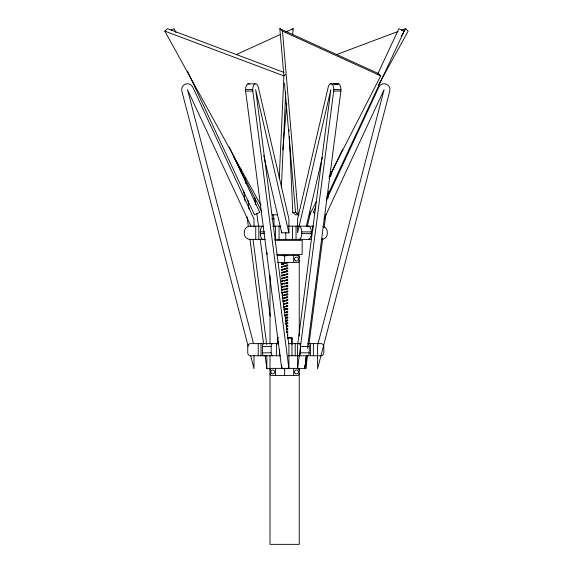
<?xml version="1.0" encoding="UTF-8"?>
<svg xmlns="http://www.w3.org/2000/svg" width="573" height="573" viewBox="0 0 573 573"><rect width="100%" height="100%" fill="white"/><g stroke="black" fill="none" stroke-linecap="round" stroke-linejoin="round"><path stroke-width="0.86" d="M279.252 178.303L283.914 75.88L285.504 74.397M281.372 187.414L285.712 92.117M282.804 149.925L286.765 103.555M292.624 34.896L293.161 28.65L285.855 31.981M297.602 368.64L333.687 91.043A5.845 2.922 -90 0 0 333.78 89.574A5.845 2.922 90 0 0 331.488 83.866A5.845 2.922 90 0 0 328.207 87.11L297.602 218.958L297.602 232.839L330.857 89.574L297.602 345.404L297.602 368.64L305.803 368.64L307.529 355.332M306.519 355.332L304.786 368.64L304.786 365.065M307.443 348.241L340.878 91.043A5.845 2.922 -90 0 0 340.971 89.574A5.845 2.922 90 0 0 337.096 84.045M309.026 343.807L322.749 238.268M324.132 227.624L325.865 214.323M327.935 198.358L328.859 191.26M330.822 176.183L331.395 171.75M306.197 226.765L322.327 157.296M307.214 226.765L310.638 212.003M281.415 263.702L284.724 262.978M281.415 267.183L282.224 266.946M281.415 272.383L284.724 271.659M281.415 281.064L284.724 280.34M287.825 262.327L285.397 262.885M281.415 287.438L284.724 286.715M287.825 268.694L285.397 269.253M287.825 273.901L286.765 274.037M287.825 277.375L285.397 277.934M287.825 282.582L286.765 282.718M287.825 286.056L285.397 286.615M287.825 291.263L286.765 291.399M287.825 294.744L285.397 295.296M287.825 299.944L286.765 300.08M287.825 303.425L285.397 303.976M287.825 308.625L286.765 308.761M287.825 317.306L285.676 317.263M287.825 323.681L285.676 324.189M287.825 325.987L286.765 326.123M287.825 332.361L286.765 332.691M287.825 334.668L287.431 334.847M281.415 368.46L282.224 368.138M326.238 200.357L378.817 87.11A5.845 5.845 0 0 1 389.776 91.043L317.6 368.64L317.6 345.404L384.118 89.574L323.989 219.079M315.866 206.688L313.223 212.354L314.735 213.056M329.074 178.361L342.654 149.231M377.371 74.777L398.88 28.65L404.18 31.121L326.803 197.048M309.606 214.818L316.511 201.324M329.11 176.713L380.723 75.88L378.073 73.408L279.839 28.65L283.8 75.02M401.229 36.464L405.541 28.65L408.191 31.121L378.438 85.055M277.619 344.065L277.619 338.185L278.199 337.597M260.98 205.442L164.809 31.121L167.459 28.65L284.065 72.47M292.101 29.638L293.161 28.65M281.508 289.651L284.724 289.021M171.091 30.061L174.12 28.65L176.004 32.697M236.334 54.542L280.168 34.566M281.622 290.174L284.724 289.609M281.622 292.488L284.724 291.915M281.622 293.068L284.724 292.502M336.408 54.628L398.049 31.465M401.379 30.219L405.541 28.65M285.189 309.699L285.598 309.542A1.604 0.365 -11.8 0 0 285.834 309.434A1.604 0.43 -8.4 0 0 285.999 309.32A1.604 0.473 -4.3 0 0 286.077 309.212A1.604 0.487 0 0 0 286.077 309.098A1.604 0.473 4.3 0 0 285.999 308.983A1.604 0.43 8.4 0 0 285.834 308.876A1.604 0.365 11.8 0 0 285.598 308.761L285.067 308.568M285.103 309.141L285.598 308.962A1.604 0.365 -11.8 0 0 285.834 308.847A1.604 0.43 -8.4 0 0 285.999 308.732A1.604 0.473 -4.3 0 0 286.077 308.625L286.206 308.668M287.431 335.434L287.847 335.212L287.431 334.961M287.431 337.741L287.847 337.518L287.431 337.268M282.102 367.587L281.622 368.059M284.724 283.821L281.422 283.943L284.724 283.234M282.224 295.217L284.724 294.809M282.224 295.797L284.724 295.396M282.224 298.11L284.724 297.702M282.224 298.691L284.724 298.289M286.765 329.217L287.847 329.396L286.765 329.797M286.765 332.111L287.847 332.29M282.804 300.889L284.724 300.596M282.804 301.477L284.724 301.183M286.206 326.417L287.847 326.503L286.206 327.004M283.313 303.697L284.724 303.489M283.313 304.284L284.724 304.077M283.313 306.591L284.724 306.383M283.313 307.178L284.724 306.97M285.676 320.715L287.847 320.715L285.676 321.295M285.676 323.609L287.839 323.065L286.765 322.649M285.397 263.465L287.832 262.9L287.431 262.62M285.397 265.779L287.847 265.736L285.397 266.359M285.397 268.673L287.847 268.63M285.397 271.566L287.839 270.979L286.765 270.563M285.397 272.146L287.847 271.552L286.206 271.05M285.397 274.46L287.847 274.417L285.397 275.04M285.397 277.353L287.847 277.311M285.397 280.247L287.839 279.66L286.765 279.244M285.397 280.827L287.839 280.247L286.765 279.825M285.397 283.141L287.847 283.098L285.397 283.721M285.397 286.034L287.847 285.991M285.397 288.928L287.839 288.341L286.765 287.925M285.397 289.508L287.839 288.928L286.765 288.506M285.397 291.822L287.847 291.779L285.397 292.402M285.397 294.715L287.847 294.672M285.397 297.609L287.839 297.022L286.765 296.606M285.397 298.189L287.839 297.609L286.765 297.186M285.397 300.503L287.847 300.46L285.397 301.083M285.397 303.396L287.847 303.353M285.397 306.29L287.839 305.703L286.765 305.287M285.397 306.87L287.839 306.29L286.765 305.867M285.397 309.184L287.847 309.141L285.397 309.764M285.397 312.077L287.847 312.034L285.397 312.657M285.397 314.971L287.839 314.384L286.765 313.968M285.397 315.551L287.839 314.971L286.765 314.548M285.397 317.865L287.847 317.822L285.397 318.445M283.957 309.391L284.724 309.277M283.957 309.972L284.724 309.864M284.724 263.566L281.422 263.745M284.724 265.872L281.422 266.638L284.724 266.459M284.724 268.766L281.429 269.46L282.224 269.84M284.724 269.353L281.429 270.048L282.224 270.42M284.724 272.247L281.422 272.426M284.724 274.553L281.415 275.276L284.724 275.14M284.724 277.447L281.429 278.141L282.224 278.521M284.724 278.034L281.429 278.729L282.224 279.101M284.724 280.928L281.422 281.107M284.724 286.128L281.422 286.837L282.224 287.202M330.177 83.887L338.679 83.866L333.636 83.959L337.368 83.887M247.823 83.866L255.014 83.866A5.845 2.922 -90 0 1 258.294 87.11L288.907 218.958L288.907 232.839L281.715 232.839L263.773 155.562M288.907 232.839L255.644 89.574L288.907 345.404L288.907 368.64L281.715 368.64L245.624 91.043A5.845 2.922 90 0 1 245.531 89.574L252.722 89.574A5.845 2.922 -90 0 1 255.014 83.866M333.78 89.574L340.971 89.574M245.624 91.043L252.815 91.043L288.907 368.64M333.687 91.043L340.878 91.043M289.315 136.646L292.767 212.354L296.284 212.354M272.189 214.818L277.583 214.818M298.934 214.818L295.417 214.818L292.767 212.354M271.602 218.958L274.001 218.958L274.001 226.765M262.169 226.156L250.05 226.156A5.737 5.737 0 0 0 244.32 231.886L244.32 233.648A5.737 5.737 0 0 0 250.05 239.378L265.285 239.378M272.698 226.156L280.842 226.156M288.377 226.156L313.202 226.156M263.15 239.378A5.737 2.865 90 0 1 260.285 233.648L260.285 231.886L264.626 231.886M298.898 226.156A5.737 2.865 90 0 1 301.763 231.886L311.311 231.886L311.311 233.648A5.737 2.865 -90 0 1 308.446 239.378M260.285 233.648L264.626 233.648M298.898 239.378A5.737 2.865 -90 0 0 301.763 233.648L311.311 233.648M274.768 239.378L310.788 239.378M274.983 240.366L302.164 240.366L302.164 254.398L276.738 254.398M277.088 255.551L299.242 255.565L299.242 336.029M281.715 255.665L287.553 255.665M277.26 262.563L297.494 262.599A1.755 1.755 0 0 0 299.242 260.844M287.445 337.597L291.643 337.597L292.23 338.185L292.23 344.065M277.619 338.185L278.199 338.185M287.445 338.185L292.23 338.185M278.743 343.614L250.666 343.614A2.922 2.922 0 0 0 247.744 346.536L247.744 352.832A2.922 2.922 0 0 0 250.666 355.754L280.469 355.754M288.563 343.614L300.739 343.614M308.725 343.614L320.93 343.614A2.922 2.922 0 0 1 323.852 346.536L323.852 352.832A2.922 2.922 0 0 1 320.93 355.754L288.162 355.754M263.852 355.754A2.922 1.461 90 0 1 262.391 352.832L262.391 346.536L271.151 346.536A2.922 1.461 -90 0 1 272.612 343.614M298.984 343.614A2.922 1.461 90 0 1 300.445 346.536L309.205 346.536L309.205 352.832A2.922 1.461 -90 0 1 307.744 355.754M262.391 352.832L271.151 352.832A2.922 1.461 90 0 0 272.612 355.754M298.984 355.754A2.922 1.461 -90 0 0 300.445 352.832L309.205 352.832M265.084 355.332L266.81 368.64L270.005 368.64M285.211 255.845L284.896 255.845M285.49 308.553L286.034 308.639M283.313 264.246L281.422 264.275L282.224 264.633M286.765 264.776L287.847 265.149L286.765 265.356M286.765 267.67L287.847 268.042L286.765 268.25M286.765 273.457L287.847 273.83M286.765 276.351L287.847 276.723L286.765 276.931M286.765 282.138L287.847 282.51M286.765 285.032L287.847 285.404L286.765 285.612M286.765 290.819L287.847 291.191M286.765 293.713L287.847 294.085L286.765 294.293M286.765 299.5L287.847 299.872M286.765 302.394L287.847 302.766L286.765 302.974M286.765 308.181L287.847 308.553M286.765 311.075L287.847 311.447L286.765 311.655M286.765 316.862L287.847 317.234M286.765 319.755L287.847 320.128L286.765 320.336M286.765 323.229L287.847 323.609M286.765 325.543L287.847 325.915M286.765 328.436L287.847 328.809L286.765 329.017M286.765 331.33L287.847 331.703L286.765 331.91M282.16 267.512L281.422 267.226M282.16 272.719L281.422 272.956L282.224 273.314M282.224 275.627L281.422 275.907L282.224 276.207M282.16 281.4L281.422 281.637L282.224 281.995M282.16 284.294L281.422 284.588L282.224 284.888M282.16 287.768L281.422 287.481M287.381 334.36L287.847 334.596M164.809 31.121L283.914 75.88M279.839 28.65L282.489 31.121L380.723 75.88M233.318 156.071L261.768 211.645M229.264 146.917L259.777 212.354L254.476 214.818L187.457 71.088M250.988 226.364L187.478 89.574L253.545 343.678M248.152 346.156L181.82 91.043A5.845 5.845 0 0 1 192.786 87.11L253.997 218.958L253.997 226.765M250.623 355.668L253.997 368.64L253.997 355.231M272.992 214.617L274.001 218.958M254.784 197.57L255.701 204.654M256.854 213.507L258.581 226.786M260.192 239.177L270.205 316.196M245.058 178.096L245.753 183.41M247.937 200.228L249.09 209.081M253.001 239.177L266.696 344.523M240.868 169.092L241.448 173.526M243.64 190.372L245.022 201.016M247.092 216.981L248.367 226.736M249.978 239.156L263.58 343.807M282.489 31.121L298.175 214.818L295.525 212.354L284.487 83.049M288.993 129.519L289.071 131.303M313.374 343.614L313.374 355.754M312.794 226.156L312.794 230.561M310.566 343.614L310.566 355.754M305.803 357.022L305.803 368.64M301.763 231.886L301.763 233.648M300.445 346.536L300.445 352.832M299.242 368.217L299.242 544.35L270.019 544.35L270.019 355.704M296.055 226.156L296.055 239.378M295.21 343.614L295.21 355.754M293.684 255.551L293.684 262.563M293.684 368.375L293.684 375.387M292.531 226.156L292.531 239.378M291.979 343.614L291.979 355.754M291.643 337.597L291.643 344.065M285.798 232.323L285.798 239.378M284.631 255.551L284.631 262.563M284.631 262.993L284.631 263.58M284.631 265.886L284.631 266.474M284.631 268.78L284.631 269.367M284.631 271.674L284.631 272.261M284.631 274.567L284.631 275.155M284.631 277.461L284.631 278.048M284.631 280.355L284.631 280.942M284.631 283.248L284.631 283.836M284.631 286.142L284.631 286.729M284.631 289.036L284.631 289.623M284.631 291.929L284.631 292.517M284.631 294.823L284.631 295.41M284.631 297.716L284.631 298.304M284.631 300.61L284.631 301.197M284.631 303.504L284.631 304.091M284.631 306.397L284.631 306.985M284.631 309.291L284.631 309.878M284.631 312.185L284.631 312.772M284.631 315.078L284.631 315.666M284.631 368.375L284.631 375.387M281.715 231.105L281.715 232.839M281.715 365.065L281.715 368.64M279.624 349.68L279.624 355.754M279.065 226.156L279.065 239.378M278.199 341.544L278.199 344.065M276.394 343.614L276.394 355.754M275.541 226.156L275.541 239.378M275.577 368.375L275.577 375.387M271.151 346.536L271.151 352.832M270.019 275.233L270.019 344.079M267.09 252.643L267.09 254.398M266.81 355.231L266.81 368.64M261.03 343.614L261.03 355.754M258.803 226.156L258.803 239.378M258.222 343.614L258.222 355.754M255.744 226.156L255.744 239.378M252.815 91.043A5.845 2.922 90 0 1 252.722 89.574M245.531 89.574A5.845 2.922 -90 0 1 249.405 84.045M322.821 226.299A5.737 5.737 0 0 1 327.283 231.886L327.283 233.648A5.737 5.737 0 0 1 321.546 239.378M308.446 226.156A5.737 2.865 90 0 1 311.311 231.886M260.285 231.886A5.737 2.865 -90 0 1 263.15 226.156M262.391 346.536A2.922 1.461 -90 0 1 263.852 343.614M307.744 343.614A2.922 1.461 90 0 1 309.205 346.536M299.242 373.668A1.755 1.755 0 0 1 297.494 375.422L271.767 375.422A1.755 1.755 0 0 1 270.019 373.668M299.242 370.129A1.755 1.755 0 0 0 297.494 368.375L271.767 368.375A1.755 1.755 0 0 0 270.019 370.129M297.494 255.551A1.755 1.755 0 0 1 299.242 257.298M285.633 318.208A1.604 0.365 -11.8 0 0 285.834 318.115A1.604 0.43 -8.4 0 0 285.999 318.001A1.604 0.473 -4.3 0 0 286.077 317.893A1.604 0.487 0 0 0 286.077 317.779A1.604 0.473 4.3 0 0 285.999 317.664A1.604 0.43 8.4 0 0 285.834 317.557A1.604 0.365 11.8 0 0 285.633 317.456M286.077 317.191A1.604 0.487 0 0 1 286.077 317.306A1.604 0.473 -4.3 0 1 285.999 317.413A1.604 0.43 -8.4 0 1 285.834 317.528A1.604 0.365 -11.8 0 1 285.633 317.628M283.234 264.44A1.604 0.473 4.3 0 1 283.177 264.354A1.604 0.487 0 0 1 283.177 264.246A1.604 0.473 -4.3 0 1 283.263 264.132A1.604 0.43 -8.4 0 1 283.356 264.067M283.356 263.48A1.604 0.43 -8.4 0 0 283.263 263.551A1.604 0.473 -4.3 0 0 283.177 263.659A1.604 0.487 0 0 0 283.177 263.773A1.604 0.473 4.3 0 0 283.263 263.881A1.604 0.43 8.4 0 0 283.356 263.952M295.353 373.532A1.977 1.977 0 0 0 298.44 372.027A1.977 1.977 0 0 0 295.604 370.108A1.977 1.977 0 0 0 295.353 373.532M271.702 373.503A1.955 1.955 0 0 0 274.739 372.027A1.955 1.955 0 0 0 271.939 370.129A1.955 1.955 0 0 0 271.702 373.503M295.475 260.779A1.977 1.977 0 0 0 298.447 259.068A1.977 1.977 0 0 0 295.475 257.349A1.977 1.977 0 0 0 295.475 260.779"/></g></svg>
